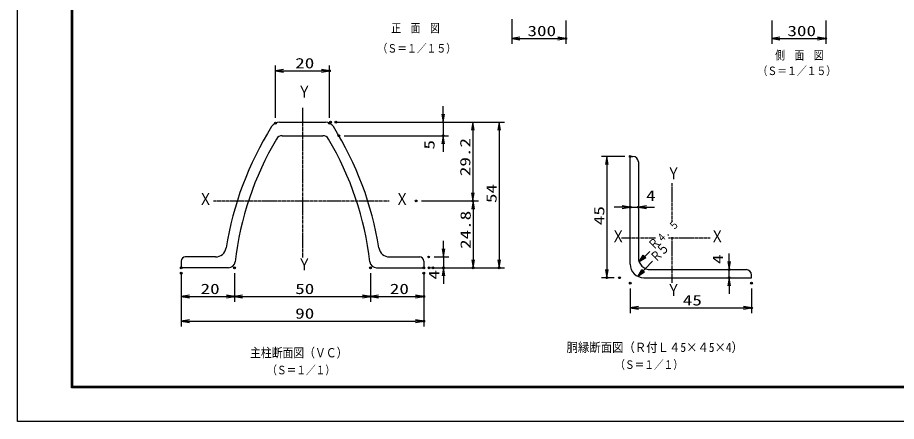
# Model space of a CAD drawing. Units: millimetres, scale not verified. Extents: x -4455 to 4455, y -3150 to 3150.
# Drawn here: x -4455 to 438, y -3150 to -903 of the extents above; entities that cross this region are included whole.
import ezdxf
from ezdxf.enums import TextEntityAlignment as Align

# ---------------------------------------------------------------- set-up
doc = ezdxf.new("R2010")
doc.units = ezdxf.units.MM
doc.header["$LTSCALE"] = 20
doc.header["$PDMODE"] = 32
doc.header["$PDSIZE"] = 10
doc.linetypes.add('USER1', pattern=[1.125, 0.75, -0.125, 0.125, -0.125])
for name, color, linetype, lineweight in [('0-0_1', 7, 'Continuous', 25), ('0-1_2', 7, 'Continuous', 25), ('0-2_0', 4, 'Continuous', 25), ('0-4_EXTCNT-LMEC0', 2, 'Continuous', 25), ('0-6_EXTCNT-L', 1, 'Continuous', 25), ('0-7_WAKU', 7, 'Continuous', 25)]:
    doc.layers.add(name, color=color, linetype=linetype, lineweight=lineweight)
doc.layers.add('0-5_DEFPOINTS', color=7, linetype='Continuous')
doc.styles.add('ＭＳ ゴシック', font='')
doc.styles.get('ＭＳ ゴシック').set_extended_font_data('MS Gothic')

# ---------------------------------------------------------------- blocks, each defined once
blk = doc.blocks.new('DARROWS')
at = {"layer": '0-2_0', "color": 2}
blk.add_line((0, 0), (-19.982, 0), dxfattribs=at)
blk.add_lwpolyline([(-20, -3.333), (0, 0), (-20, 3.333)], dxfattribs=at)
blk = doc.blocks.new('C36')
at = {"layer": '0-0_1', "color": 4}
blk.add_line((72303.9, 29353.6), (73481, 30519.9), dxfattribs=at)
blk.add_lwpolyline([(73048.4, 29795.7), (72303.9, 29353.6), (72752.8, 30094)], close=True, dxfattribs=at)
blk.add_lwpolyline([(72974.5, 29870.3), (72602.2, 29649.2), (72826.7, 30019.4)], dxfattribs=at)

msp = doc.modelspace()

# ---------------------------------------------------------------- linework, layer by layer
at = {"layer": '0-0_1', "color": 4, "linetype": 'USER1'}
for p, q in [((-2868.74, -1404.47), (-2868.74, -2239.13)), ((-812.95, -1823.38), (-812.95, -2037.09)), ((-3363.59, -1922.94), (-2385.57, -1922.94)), ((-903.29, -2130.55), (-1092.48, -2130.55)), ((-599.32, -2130.55), (-830.84, -2130.55)), ((-812.95, -2123.88), (-812.95, -2378.63))]:
    msp.add_line(p, q, dxfattribs=at)
at = {"layer": '0-0_1'}
for p, q in [((-2996.24, -1484.94), (-2741.24, -1484.94)), ((-2981.24, -1559.94), (-2756.24, -1559.94)), ((-3353.24, -2234.94), (-3521.24, -2234.94)), ((-2384.24, -2234.94), (-2216.24, -2234.94)), ((-3543.74, -2257.44), (-3543.74, -2294.94)), ((-3281.24, -2294.94), (-3543.74, -2294.94)), ((-2456.24, -2294.94), (-2193.74, -2294.94)), ((-2193.74, -2257.44), (-2193.74, -2294.94))]:
    msp.add_line(p, q, dxfattribs=at)
at = {"layer": '0-0_1', "color": 4}
for p, q in [((-1001.7, -2342.61), (-919.18, -2258.32)), ((-1001.7, -2342.61), (-979.82, -2305.25)), ((-987.01, -2327.61), (-976.07, -2308.93)), ((-968.57, -2316.27), (-987.01, -2327.61))]:
    msp.add_line(p, q, dxfattribs=at)
msp.add_lwpolyline([(-979.82, -2305.25), (-964.82, -2319.95), (-1001.7, -2342.61)], dxfattribs=at)
at = {"layer": '0-0_1'}
for centre, radius, start, end in [((-1516.26, -2466.63), 1800, 147.87775, 170.97737), ((-2996.24, -1537.44), 52.5, 90, 147.87762), ((-2741.24, -1537.44), 52.5, 32.12238, 90), ((-4221.23, -2466.63), 1800, 9.02258, 32.1222), ((-2981.24, -1597.44), 37.5, 90.00035, 149.40292), ((-2756.24, -1597.44), 37.5, 30.59708, 90), ((-1515.79, -2464.01), 1740, 149.4028, 173.32632), ((-4221.7, -2464.01), 1740, 6.67364, 30.59716), ((-3353.24, -2174.94), 60, 269.99979, 350.97733), ((-2384.24, -2174.94), 60, 189.02246, 270), ((-3521.24, -2257.44), 22.5, 90, 180), ((-2216.24, -2257.44), 22.5, 0, 90), ((-931.21, -2237.76), 67.5, 180.00046, 270), ((-3281.24, -2257.44), 37.5, 270, 353.32654), ((-2456.24, -2257.44), 37.5, 186.67346, 270), ((-968.71, -2275.26), 75, 180.00043, 270)]:
    msp.add_arc(centre, radius, start, end, dxfattribs=at)
at = {"layer": '0-1_2'}
for p, q in [((-1043.71, -2275.26), (-1043.71, -1675.26)), ((-1043.71, -1675.26), (-1028.71, -1675.26)), ((-998.71, -1705.26), (-998.71, -2237.76)), ((-931.21, -2305.26), (-398.71, -2305.26)), ((-368.71, -2350.26), (-368.71, -2335.26)), ((-968.71, -2350.26), (-368.71, -2350.26))]:
    msp.add_line(p, q, dxfattribs=at)
for centre in [(-1028.71, -1705.26), (-398.71, -2335.26)]:
    msp.add_arc(centre, 30, 0, 90, dxfattribs=at)
at = {"layer": '0-2_0', "color": 1}
for p, q in [((-255.72, -918.83), (-255.72, -1049.5)), ((44.28, -918.83), (44.28, -1049.5)), ((-3018.74, -1460.01), (-3018.74, -1168.98)), ((-2718.74, -1460.01), (-2718.74, -1168.98)), ((-2682.5, -1484.94), (-1744.27, -1484.94)), ((-2682.5, -1484.94), (-2055.27, -1484.94)), ((-2652.5, -1484.94), (-1890.27, -1484.94)), ((-2636.27, -1559.94), (-2055.27, -1559.94)), ((-2205.57, -1922.94), (-1890.27, -1922.94)), ((-2205.57, -1922.94), (-1888.27, -1922.94)), ((-2136.24, -2234.94), (-2053.74, -2234.94)), ((-2133.74, -2294.94), (-1744.27, -2294.94)), ((-2133.74, -2294.94), (-1888.27, -2294.94)), ((-2113.74, -2294.94), (-2053.74, -2294.94)), ((-3543.74, -2324.94), (-3543.74, -2621.98)), ((-3247.55, -2324.94), (-3247.55, -2484.98)), ((-3247.55, -2324.94), (-3247.55, -2484.98)), ((-2489.93, -2324.94), (-2489.93, -2484.98)), ((-2489.93, -2324.94), (-2489.93, -2484.98)), ((-2193.74, -2324.94), (-2193.74, -2621.98)), ((-3543.74, -2354.94), (-3543.74, -2484.98)), ((-2193.74, -2354.94), (-2193.74, -2484.98))]:
    msp.add_line(p, q, dxfattribs=at)
at = {"layer": '0-2_0', "color": 2}
for p, q in [((-210.72, -1019.5), (-0.72, -1019.5)), ((-2973.74, -1198.98), (-2763.74, -1198.98)), ((-2085.27, -1439.94), (-2085.27, -1394.94)), ((-2085.27, -1484.94), (-2085.27, -1559.94)), ((-1920.27, -1529.94), (-1920.27, -1877.94)), ((-1774.27, -1529.94), (-1774.27, -2249.94)), ((-2085.27, -1604.94), (-2085.27, -1649.94)), ((-1918.27, -1967.94), (-1918.27, -2249.94)), ((-2083.74, -2189.94), (-2083.74, -2144.94)), ((-2083.74, -2234.94), (-2083.74, -2294.94)), ((-2083.74, -2339.94), (-2083.74, -2384.94)), ((-3498.74, -2454.98), (-3292.55, -2454.98)), ((-3202.55, -2454.98), (-2534.93, -2454.98)), ((-2444.93, -2454.98), (-2238.74, -2454.98)), ((-3498.74, -2591.98), (-2238.74, -2591.98))]:
    msp.add_line(p, q, dxfattribs=at)
at = {"layer": '0-4_EXTCNT-LMEC0', "color": 1}
for p, q in [((-1073.71, -1675.26), (-1204.37, -1675.26)), ((-1133.71, -2350.26), (-1204.37, -2350.26)), ((-1043.71, -2410.26), (-1043.71, -2548.36)), ((-368.71, -2410.26), (-368.71, -2548.36))]:
    msp.add_line(p, q, dxfattribs=at)
at = {"layer": '0-4_EXTCNT-LMEC0'}
for p, q in [((-1174.37, -1720.26), (-1174.37, -2305.26)), ((-1088.71, -1957.77), (-1133.71, -1957.77)), ((-1043.71, -1957.77), (-998.71, -1957.77)), ((-953.71, -1957.77), (-908.71, -1957.77)), ((-493.71, -2260.26), (-493.71, -2215.26)), ((-493.71, -2350.26), (-493.71, -2305.26)), ((-493.71, -2395.26), (-493.71, -2440.26)), ((-998.71, -2518.36), (-413.71, -2518.36))]:
    msp.add_line(p, q, dxfattribs=at)
at = {"layer": '0-5_DEFPOINTS'}
for p in [(-1402.92, -1019.5), (44.28, -1019.5), (-2718.74, -1198.98), (-3018.74, -1490.01), (-2718.74, -1490.01), (-2712.5, -1484.94), (-2682.5, -1484.94), (-2666.27, -1559.94), (-2085.27, -1559.94), (-1043.71, -1675.26), (-2235.57, -1922.94), (-1920.27, -1922.94), (-1043.71, -1957.77), (-998.71, -1957.77), (-2166.24, -2234.94), (-3543.74, -2294.94), (-3247.55, -2294.94), (-2489.93, -2294.94), (-2193.74, -2294.94), (-2163.74, -2294.94), (-2143.74, -2294.94), (-2083.74, -2294.94), (-1918.27, -2294.94), (-1774.27, -2294.94), (-3543.74, -2324.94), (-2193.74, -2324.94), (-1174.37, -2350.26), (-1103.71, -2350.26), (-493.71, -2305.26), (-493.71, -2350.26), (-1043.71, -2380.26), (-368.71, -2380.26), (-3247.55, -2454.98), (-2489.93, -2454.98), (-2193.74, -2454.98), (-368.71, -2518.36), (-2193.74, -2591.98)]:
    msp.add_point(p, dxfattribs=at)
at = {"layer": '0-6_EXTCNT-L'}
for p, q in [((-1702.92, -910.59), (-1702.92, -1049.5)), ((-1402.92, -919.58), (-1402.92, -1049.5))]:
    msp.add_line(p, q, dxfattribs=at)
at = {"layer": '0-6_EXTCNT-L', "color": 2}
msp.add_line((-1657.92, -1019.5), (-1447.92, -1019.5), dxfattribs=at)
at = {"layer": '0-7_WAKU', "color": 3}
msp.add_lwpolyline([(-4455.05, 3150.01), (4454.95, 3150.01), (4454.95, -3149.99), (-4455.05, -3149.99)], close=True, dxfattribs=at)
at = {"layer": '0-7_WAKU'}
for points in [[(-4155.05, 2962.51), (4154.95, 2962.51), (4154.95, -2962.49), (-4155.05, -2962.49)], [(-4153.17, 2960.64), (4153.08, 2960.64), (4153.08, -2960.61), (-4153.17, -2960.61)], [(-4151.3, 2958.76), (4151.2, 2958.76), (4151.2, -2958.74), (-4151.3, -2958.74)], [(-4149.42, 2956.89), (4149.33, 2956.89), (4149.33, -2956.86), (-4149.42, -2956.86)], [(-4147.55, 2955.01), (4147.45, 2955.01), (4147.45, -2954.99), (-4147.55, -2954.99)]]:
    msp.add_lwpolyline(points, close=True, dxfattribs=at)

# ---------------------------------------------------------------- block references
at = {"layer": '0-2_0', "xscale": 2.25, "yscale": 2.25}
for p, rotation in [((-255.72, -1019.5), 180), ((-3018.74, -1198.98), 180), ((-2085.27, -1484.94), 270), ((-1920.27, -1484.94), 90), ((-1774.27, -1484.94), 90), ((-2085.27, -1559.94), 90), ((-1920.27, -1922.94), 270), ((-1918.27, -1922.94), 90), ((-2083.74, -2234.94), 270), ((-1918.27, -2294.94), 270), ((-1774.27, -2294.94), 270), ((-2083.74, -2294.94), 90), ((-3543.74, -2454.98), 180), ((-3247.55, -2454.98), 180), ((-2489.93, -2454.98), 180), ((-3543.74, -2591.98), 180)]:
    msp.add_blockref('DARROWS', p, dxfattribs=dict(at, rotation=rotation))
at = {"layer": '0-2_0'}
for name, p, xscale, yscale in [('DARROWS', (44.28, -1019.5), 2.25, 2.25), ('DARROWS', (-2718.74, -1198.98), 2.25, 2.25), ('C36', (-4609.37, -3729.77), 0.05, 0.05), ('DARROWS', (-3247.55, -2454.98), 2.25, 2.25), ('DARROWS', (-2489.93, -2454.98), 2.25, 2.25), ('DARROWS', (-2193.74, -2454.98), 2.25, 2.25), ('DARROWS', (-2193.74, -2591.98), 2.25, 2.25)]:
    msp.add_blockref(name, p, dxfattribs=dict(at, xscale=xscale, yscale=yscale))
at = {"layer": '0-4_EXTCNT-LMEC0', "xscale": 2.25, "yscale": 2.25}
for p, rotation in [((-1174.37, -1675.26), 90), ((-998.71, -1957.77), 180), ((-493.71, -2305.26), 270), ((-1174.37, -2350.26), 270), ((-493.71, -2350.26), 90), ((-1043.71, -2518.36), 180)]:
    msp.add_blockref('DARROWS', p, dxfattribs=dict(at, rotation=rotation))
for p in [(-1043.71, -1957.77), (-368.71, -2518.36)]:
    msp.add_blockref('DARROWS', p, dxfattribs=at)
at = {"layer": '0-6_EXTCNT-L', "xscale": 2.25, "yscale": 2.25, "rotation": 180}
msp.add_blockref('DARROWS', (-1702.92, -1019.5), dxfattribs=at)
at = {"layer": '0-6_EXTCNT-L', "xscale": 2.25, "yscale": 2.25}
msp.add_blockref('DARROWS', (-1402.92, -1019.5), dxfattribs=at)

# ---------------------------------------------------------------- texts
at = {"layer": '0-0_1', "color": 4, "style": 'ＭＳ ゴシック'}
for s, height, width, p in [('（Ｓ＝１／１５）', 45.89, 0.85, (-2450.69, -1111.11)), ('（Ｓ＝１／１５）', 45.89, 0.85, (-334.53, -1236.27)), ('Ｙ', 66.57, 0.85, (-2897.24, -1367.33)), ('Ｙ', 66.57, 0.85, (-841.45, -1821.8)), ('Ｘ', 66.57, 0.85, (-3447.29, -1965.75)), ('Ｘ', 66.57, 0.85, (-2352.72, -1965.75)), ('Ｘ', 66.57, 0.85, (-1149.52, -2173.36)), ('Ｘ', 66.57, 0.85, (-597.82, -2173.36)), ('Ｙ', 66.57, 0.85, (-2897.24, -2328.25)), ('Ｙ', 66.57, 0.85, (-841.45, -2471.44)), ('主柱断面図（ＶＣ）', 51.95, 0.85, (-3160.53, -2809.35)), ('胴縁断面図（Ｒ付Ｌ４5×４5×4）', 51.65, 0.9, (-1398.62, -2779.08)), ('（Ｓ＝１／１）', 46.48, 0.85, (-3064.88, -2901.94)), ('（Ｓ＝１／１）', 46.48, 0.85, (-1127.31, -2871.73))]:
    msp.add_text(s, height=height, dxfattribs=dict(at, width=width)).set_placement(p, align=Align.BOTTOM_LEFT)
at = {"layer": '0-0_1', "color": 4, "style": 'ＭＳ ゴシック', "width": 0.8}
for s, height, p in [('４．５', 43.3, (-862.11, -2167.82)), ('Ｒ', 53.29, (-901.91, -2210.34)), ('Ｒ', 53.29, (-889.51, -2279.22)), ('５', 57.73, (-852.69, -2243.61))]:
    msp.add_text(s, height=height, rotation=45, dxfattribs=at).set_placement(p, align=Align.BOTTOM_LEFT)
at = {"layer": '0-2_0', "color": 3, "style": 'ＭＳ ゴシック', "width": 1.35}
for s, p in [('300', (-168.72, -1023.1)), ('20', (-2909.24, -1202.58)), ('20', (-3436.15, -2458.58)), ('50', (-2909.24, -2458.58)), ('20', (-2382.34, -2458.58)), ('90', (-2909.24, -2595.58))]:
    msp.add_text(s, height=57.77, dxfattribs=at).set_placement(p, align=Align.BOTTOM_LEFT)
for s, p in [('5', (-2116.17, -1636.98)), ('29.2', (-1916.67, -1784.94)), ('54', (-1770.67, -1934.94)), ('24.8', (-1914.67, -2189.94)), ('4', (-2090.17, -2360.98))]:
    msp.add_text(s, height=57.77, rotation=90, dxfattribs=at).set_placement(p, align=Align.BOTTOM_LEFT)
at = {"layer": '0-4_EXTCNT-LMEC0', "color": 4, "style": 'ＭＳ ゴシック', "width": 0.8}
for s, p in [('正\u3000面\u3000図', (-2374.1, -999.92)), ('側\u3000面\u3000図\u3000', (-236.98, -1150.54))]:
    msp.add_text(s, height=48.11, dxfattribs=at).set_placement(p, align=Align.BOTTOM_LEFT)
at = {"layer": '0-4_EXTCNT-LMEC0', "color": 3, "style": 'ＭＳ ゴシック', "width": 1.35}
for s, p in [('4', (-955.7, -1939.75)), ('45', (-751.21, -2521.96))]:
    msp.add_text(s, height=57.77, dxfattribs=at).set_placement(p, align=Align.BOTTOM_LEFT)
for s, p in [('45', (-1170.77, -2057.76)), ('4', (-510.01, -2273.52))]:
    msp.add_text(s, height=57.77, rotation=90, dxfattribs=at).set_placement(p, align=Align.BOTTOM_LEFT)
at = {"layer": '0-6_EXTCNT-L', "color": 3, "style": 'ＭＳ ゴシック', "width": 1.35}
msp.add_text('300', height=57.77, dxfattribs=at).set_placement((-1615.92, -1023.1), align=Align.BOTTOM_LEFT)

doc.saveas('drawing.dxf')
